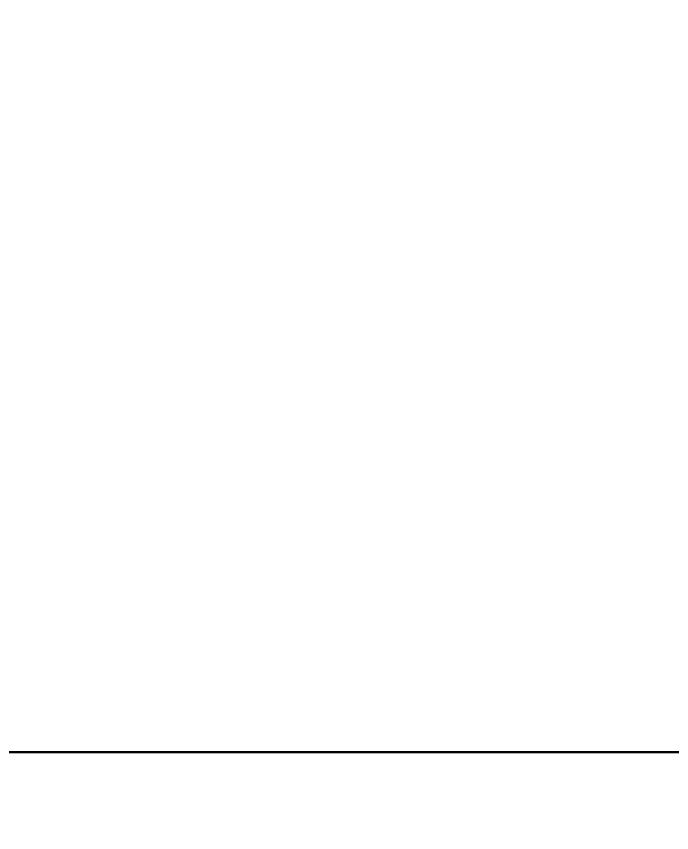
# Model space of a CAD drawing. Header units: millimetres. Extents: x 8 to 22425, y -1213 to 4973.
# Drawn here: x 10260.1 to 10461.8, y 1477.9 to 1729.3 of the extents above; entities that cross this region are included whole.
import ezdxf

# ---------------------------------------------------------------- set-up
doc = ezdxf.new("R2010")
doc.units = ezdxf.units.MM
doc.header["$PDSIZE"] = -1
doc.styles.get("Standard").update_dxf_attribs({"font": 'hyswlongfangsong.ttf'})
doc.dimstyles.new('ISO-25', dxfattribs={"dimscale": 25, "dimtxt": 3.5, "dimasz": 1.6, "dimexe": 1.25, "dimexo": 0.625, "dimtad": 1, "dimdec": 0, "dimzin": 9, "dimdsep": 46, "dimtxsty": 'Standard', "dimcen": 2.5, "dimadec": 0, "dimazin": 2, "dimtfac": 1, "dimtdec": 0, "dimtofl": 0, "dimtmove": 0, "dimatfit": 3, "dimfxl": 1, "dimarcsym": 0})

# ---------------------------------------------------------------- blocks, each defined once
blk = doc.blocks.new('*D149')
at = {"color": 0, "lineweight": -2, "transparency": 16777216}
blk.add_line((10202.26, 1316.17), (9502.94, 1316.17), dxfattribs=at)
blk.add_arc((10255.3, 1316.17), 721.11, 33.1786, 176.8214, dxfattribs=at)
at = {"color": 0, "transparency": 16777216}
for points in [[(10864.53, 1714.29), (10853.17, 1707.31), (10879.8, 1676.73)], [(9541.96, 1355.97), (9528.63, 1356.34), (9534.19, 1316.17)]]:
    blk.add_solid(points, dxfattribs=at)
at = {"layer": 'Defpoints', "color": 0, "transparency": 16777216}
for p in [(11566.46, 2073.17), (10380.52, 2026.33), (10750.67, 1602.17), (10217.89, 1316.17), (10255.3, 1316.17)]:
    blk.add_point(p, dxfattribs=at)
at = {"color": 0, "transparency": 16777216, "insert": (9883.55, 2002.44), "char_height": 87.5, "attachment_point": 5, "rotation": 28.4442}
blk.add_mtext('150°', dxfattribs=at)
blk = doc.blocks.new('*D151')
at = {"color": 0, "lineweight": -2, "transparency": 16777216}
for p, q in [((9297.46, 1705.83), (9688.41, 1546.78)), ((10255.3, 1253.67), (10255.3, 1378.67)), ((10192.8, 1316.17), (10317.8, 1316.17))]:
    blk.add_line(p, q, dxfattribs=at)
at = {"color": 0, "transparency": 16777216}
blk.add_solid([(9690.92, 1552.96), (9685.9, 1540.61), (9725.46, 1531.71)], dxfattribs=at)
at = {"layer": 'Defpoints', "color": 0, "transparency": 16777216}
for p in [(9725.46, 1531.71), (10255.3, 1316.17)]:
    blk.add_point(p, dxfattribs=at)
at = {"color": 0, "transparency": 16777216, "insert": (9410.76, 1723.83), "char_height": 87.5, "attachment_point": 5, "rotation": 337.8633}
blk.add_mtext('R572', dxfattribs=at)

msp = doc.modelspace()

# ---------------------------------------------------------------- linework, layer by layer
at = {"color": 161, "lineweight": 30, "true_color": 0x67adff}
msp.add_line((10521.8, 1502.67), (10167.85, 1502.67), dxfattribs=at)
at = {"lineweight": 30}
msp.add_arc((10255.3, 1316.17), 572, 30, 330, dxfattribs=at)

# ---------------------------------------------------------------- dimensions: what is measured, and where the dimension line sits
dim = msp.add_angular_dim_2l(base=(10380.52, 2026.33), line1=((10255.3, 1316.17), (10217.89, 1316.17)), line2=((10750.67, 1602.17), (11566.46, 2073.17)), dimstyle='ISO-25')
dim.commit()
dim.dimension.update_dxf_attribs({"geometry": '*D149', "text_midpoint": (9911.83, 1950.23), "dimtype": 162})
dim = msp.add_radius_dim(center=(10255.3, 1316.17), mpoint=(9725.46, 1531.71), dimstyle='ISO-25')
dim.commit()
dim.dimension.update_dxf_attribs({"geometry": '*D151', "text_midpoint": (9388.39, 1668.83), "dimtype": 164})

doc.saveas('drawing.dxf')
